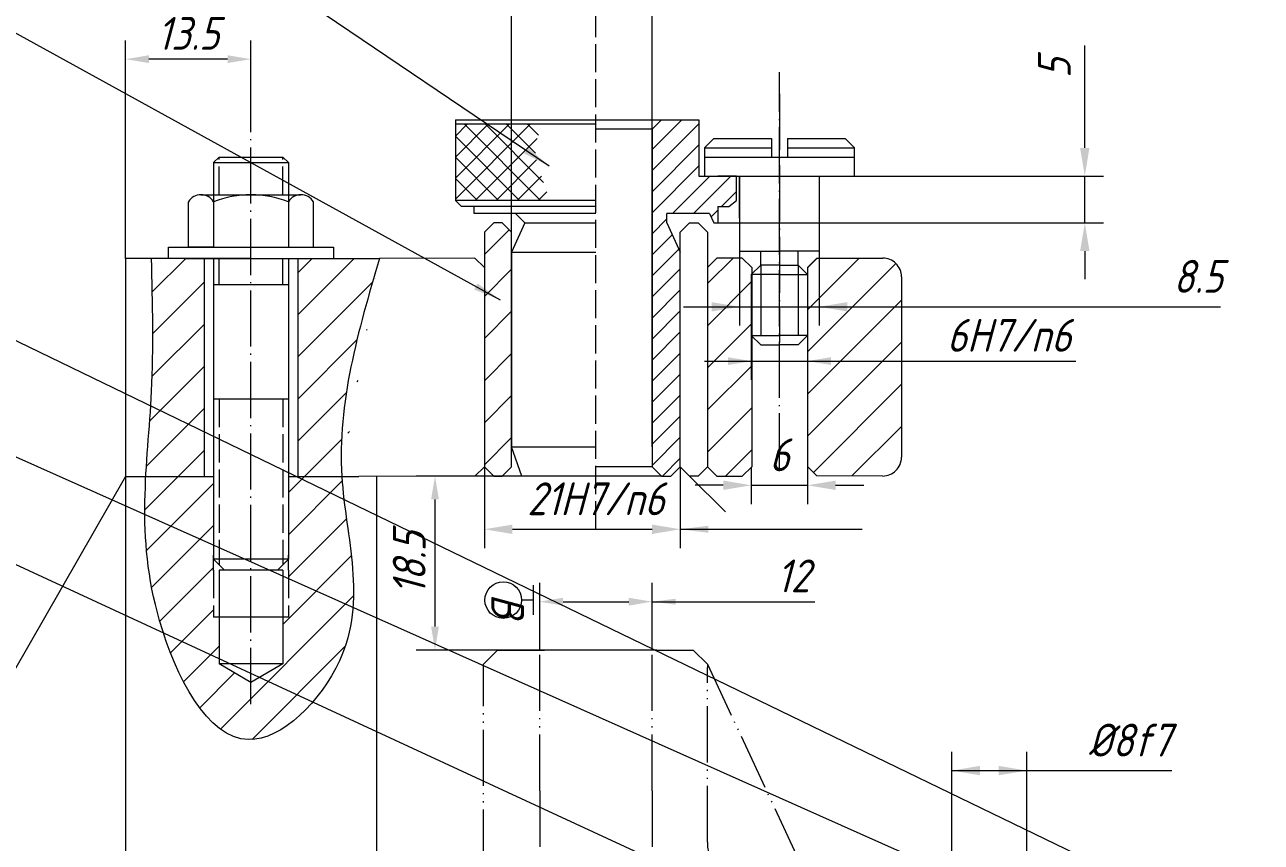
# Model space of a CAD drawing. Header units: millimetres. Extents: x 0 to 841, y 0 to 594.
# Drawn here: x 203.2 to 335.2, y 427.6 to 514.8 of the extents above; entities that cross this region are included whole.
import ezdxf

# ---------------------------------------------------------------- set-up
doc = ezdxf.new("R2010")
doc.units = ezdxf.units.MM
for name, pattern in [('双点画线-25', [8.5, 6, -0.75, 0.125, -0.75, 0.125, -0.75]), ('点画线-25', [7.625, 6, -0.75, 0.125, -0.75]), ('虚线-25', [3.75, 3, -0.75])]:
    doc.linetypes.add(name, pattern=pattern)
for name, color, linetype, lineweight in [('cs', 3, 'Continuous', 40), ('剖面符号', 6, 'Continuous', 18), ('剖面线', 3, 'Continuous', 25), ('尺寸', 2, 'Continuous', 18), ('细双点画线', 6, '双点画线-25', 25), ('细实线', 7, 'Continuous', 18), ('细点画线', 1, '点画线-25', 25), ('细虚线', 2, '虚线-25', 25)]:
    doc.layers.add(name, color=color, linetype=linetype, lineweight=lineweight)
doc.styles.add('工程字体', font='gbeitc.shx', dxfattribs={"bigfont": 'gbcbig.shx'})
doc.styles.add('汉字', font='gbeitc.shx', dxfattribs={"bigfont": 'gbcbig.shx'})
doc.dimstyles.new('GB', dxfattribs={"dimtxt": 3.5, "dimasz": 3, "dimexe": 2, "dimexo": 0, "dimgap": 1.5, "dimtad": 1, "dimdec": 3, "dimdsep": 46, "dimtxsty": '汉字', "dimcen": 0, "dimdle": 6, "dimclrd": 256, "dimclre": 256, "dimclrt": 256, "dimadec": 1, "dimazin": 2, "dimtfac": 0.7, "dimtdec": 3, "dimtmove": 0, "dimatfit": 3, "dimfxl": 1, "dimtolj": 1, "dimarcsym": 0})
doc.dimstyles.new('国标', dxfattribs={"dimtxt": 3.5, "dimasz": 2.5, "dimexe": 2, "dimexo": 0, "dimgap": 1, "dimtad": 1, "dimdec": 3, "dimdsep": 46, "dimtxsty": '工程字体', "dimcen": 2.5, "dimdle": 5, "dimclrd": 256, "dimclre": 256, "dimclrt": 256, "dimazin": 2, "dimtfac": 0.7, "dimtdec": 3, "dimtmove": 0, "dimatfit": 2, "dimfxl": 1, "dimtolj": 1, "dimarcsym": 0})

# ---------------------------------------------------------------- blocks, each defined once
blk = doc.blocks.new('*X3')
at = {"layer": '尺寸', "linetype": 'Continuous', "lineweight": 0}
for points in [[(280.8008187492621, 478.9026647948925), (278.3008187492621, 479.3193314615592), (278.3008187492621, 478.4859981282258)], [(286.8008187492614, 478.9026647948925), (289.3008187492614, 479.3193314615592), (289.3008187492614, 478.4859981282258)]]:
    blk.add_hatch(color=256, dxfattribs=at).paths.add_polyline_path(points, flags=0)
for p, q in [((280.8008187492621, 483.5026647948926), (280.8008187492621, 476.9026647948925)), ((286.8008187492614, 483.5026647948928), (286.8008187492614, 476.9026647948925)), ((275.8008187492621, 478.9026647948925), (315.4344920227459, 478.9026647948925))]:
    blk.add_line(p, q, dxfattribs=at)
at = {"layer": '尺寸', "lineweight": 0, "insert": (308.3094920227459, 481.6526647948925), "char_height": 3.5, "width": 28.5, "attachment_point": 5, "style": '工程字体'}
blk.add_mtext('6H7/n6', dxfattribs=at)
blk = doc.blocks.new('*X9')
at = {"layer": '尺寸', "lineweight": 0}
for points in [[(216.5090494757399, 511.5193314615592), (216.5090494757399, 510.6859981282258), (214.0090494757399, 511.1026647948925)], [(224.8927060328126, 511.5193314615592), (224.8927060328126, 510.6859981282258), (227.3927060328126, 511.1026647948925)]]:
    blk.add_hatch(color=256, dxfattribs=at).paths.add_polyline_path(points, flags=0)
at = {"layer": '尺寸'}
for p, q in [((214.0090494757399, 489.8538356406259), (214.0090494757399, 513.1026647948925)), ((227.3927060328126, 508.9180753201324), (227.3927060328126, 513.1026647948925)), ((224.8927060328126, 511.1026647948925), (216.5090494757399, 511.1026647948925))]:
    blk.add_line(p, q, dxfattribs=at)
at = {"layer": '尺寸', "lineweight": 0, "insert": (220.7008777542762, 513.8526647948925), "char_height": 3.5, "width": 30.50000000000006, "attachment_point": 5, "style": '工程字体'}
blk.add_mtext('13.5', dxfattribs=at)
blk = doc.blocks.new('*X11')
at = {"layer": '尺寸', "lineweight": 0}
for points in [[(246.6208143341491, 464.141449013191), (247.4541476674824, 464.141449013191), (247.0374810008157, 466.641449013191)], [(246.6208143341491, 450.5873145887676), (247.4541476674824, 450.5873145887676), (247.0374810008157, 448.0873145887676)]]:
    blk.add_hatch(color=256, dxfattribs=at).paths.add_polyline_path(points, flags=0)
at = {"layer": '尺寸'}
for p, q in [((271.2155474368435, 466.641449013191), (245.0374810008157, 466.641449013191)), ((247.0374810008157, 464.141449013191), (247.0374810008157, 450.5873145887676)), ((270.2155474368435, 448.0873145887676), (245.0374810008157, 448.0873145887676))]:
    blk.add_line(p, q, dxfattribs=at)
at = {"layer": '尺寸', "lineweight": 0, "insert": (244.2874810008157, 457.3643818009793), "char_height": 3.5, "width": 30.50000000000023, "attachment_point": 5, "rotation": 90, "style": '工程字体'}
blk.add_mtext('18.5', dxfattribs=at)
blk = doc.blocks.new('*X12')
at = {"layer": '尺寸', "lineweight": 0}
for points in [[(260.7155474368435, 453.6616563584968), (260.7155474368435, 452.8283230251634), (258.2155474368435, 453.2449896918301)], [(267.7155474368435, 453.6616563584968), (267.7155474368435, 452.8283230251634), (270.2155474368435, 453.2449896918301)]]:
    blk.add_hatch(color=256, dxfattribs=at).paths.add_polyline_path(points, flags=0)
at = {"layer": '尺寸'}
for p, q in [((258.2155474368435, 448.0873145887676), (258.2155474368435, 455.2449896918301)), ((270.2155474368435, 448.0873145887676), (270.2155474368435, 455.2449896918301)), ((260.7155474368435, 453.2449896918301), (267.7155474368435, 453.2449896918301)), ((270.2155474368435, 453.2449896918301), (287.5802072034569, 453.2449896918301))]:
    blk.add_line(p, q, dxfattribs=at)
at = {"layer": '尺寸', "lineweight": 0, "insert": (285.2677072034569, 455.9949896918301), "char_height": 3.5, "width": 15.49999999999989, "attachment_point": 5, "style": '工程字体'}
blk.add_mtext('12', dxfattribs=at)
blk = doc.blocks.new('*X13')
at = {"layer": '尺寸', "linetype": 'Continuous', "lineweight": 0}
blk.add_hatch(color=256, dxfattribs=at).paths.add_polyline_path([(270.2155474368435, 453.2449896918301), (272.7155474368435, 453.5574896918301), (272.7155474368435, 452.9324896918301)], flags=0)
blk.add_line((270.2155474368435, 453.2449896918301), (285.2677072034569, 453.2449896918301), dxfattribs=at)
at = {"layer": '尺寸', "lineweight": 0}
blk.add_line((285.2677072034569, 453.2449896918301), (285.2677072034569, 453.2449896918301), dxfattribs=at)
blk = doc.blocks.new('*X14')
at = {"layer": '尺寸', "lineweight": 0}
for points in [[(258.2155474368435, 528.5979019399426), (258.2155474368435, 527.5979019399426), (255.2155474368435, 528.0979019399426)], [(267.2155474368435, 528.5979019399426), (267.2155474368435, 527.5979019399426), (270.2155474368435, 528.0979019399426)]]:
    blk.add_hatch(color=256, dxfattribs=at).paths.add_polyline_path(points, flags=0)
at = {"layer": '尺寸'}
for p, q in [((255.2155474368435, 469.743537038729), (255.2155474368435, 530.0979019399426)), ((270.2155474368435, 469.743537038729), (270.2155474368435, 530.0979019399426)), ((258.2155474368435, 528.0979019399426), (267.2155474368435, 528.0979019399426)), ((270.2155474368435, 528.0979019399426), (289.6322141035102, 528.0979019399426))]:
    blk.add_line(p, q, dxfattribs=at)
at = {"layer": '尺寸', "lineweight": 0, "insert": (281.4238807701768, 531.3479019399426), "char_height": 3.5, "width": 70.5, "attachment_point": 5, "style": '汉字'}
blk.add_mtext('15F7/m6', dxfattribs=at)
blk = doc.blocks.new('*X15')
at = {"layer": '尺寸', "lineweight": 0}
for points in [[(255.3054630387176, 461.4658440338485), (255.3054630387176, 460.4658440338485), (252.3054630387176, 460.9658440338485)], [(270.215547436843, 461.4658440338485), (270.215547436843, 460.4658440338485), (273.215547436843, 460.9658440338485)]]:
    blk.add_hatch(color=256, dxfattribs=at).paths.add_polyline_path(points, flags=0)
at = {"layer": '尺寸'}
for p, q in [((252.3054630387176, 467.6414490131906), (252.3054630387176, 458.9658440338485)), ((273.215547436843, 467.6414490131907), (273.215547436843, 458.9658440338485)), ((255.3054630387176, 460.9658440338485), (270.215547436843, 460.9658440338485))]:
    blk.add_line(p, q, dxfattribs=at)
at = {"layer": '尺寸', "lineweight": 0, "insert": (264.2155474368435, 464.2158440338485), "char_height": 3.5, "width": 68.50000000000003, "attachment_point": 5, "style": '汉字'}
blk.add_mtext('21H7/n6', dxfattribs=at)
blk = doc.blocks.new('*X19')
at = {"layer": '尺寸', "linetype": 'Continuous', "lineweight": 0}
for points in [[(302.2155474368435, 435.2298683640292), (305.2155474368435, 435.7298683640292), (305.2155474368435, 434.7298683640292)], [(310.2155474368435, 435.2298683640292), (307.2155474368435, 435.7298683640292), (307.2155474368435, 434.7298683640292)]]:
    blk.add_hatch(color=256, dxfattribs=at).paths.add_polyline_path(points, flags=0)
for p, q in [((302.2155474368435, 420.916233873415), (302.2155474368435, 437.2298683640292)), ((310.2155474368435, 420.9162338734118), (310.2155474368435, 437.2298683640292)), ((302.2155474368435, 435.2298683640292), (325.6885089253495, 435.2298683640292))]:
    blk.add_line(p, q, dxfattribs=at)
at = {"layer": '尺寸', "lineweight": 0, "insert": (321.1885089253495, 438.4798683640292), "char_height": 3.5, "width": 18, "attachment_point": 5, "style": '汉字'}
blk.add_mtext('%%C8f7', dxfattribs=at)
blk = doc.blocks.new('*X21')
at = {"layer": '尺寸', "lineweight": 0}
for points in [[(315.8938459061928, 501.6414490131912), (316.8938459061928, 501.6414490131912), (316.3938459061928, 498.6414490131912)], [(315.8938459061928, 490.641622989932), (316.8938459061928, 490.641622989932), (316.3938459061928, 493.641622989932)]]:
    blk.add_hatch(color=256, dxfattribs=at).paths.add_polyline_path(points, flags=0)
at = {"layer": '尺寸'}
for p, q in [((316.3938459061928, 501.6414490131912), (316.3938459061928, 512.5711260185999)), ((279.2155474368435, 498.6414490131912), (318.3938459061928, 498.6414490131912)), ((316.3938459061928, 493.641622989932), (316.3938459061928, 498.6414490131912)), ((276.7835992196499, 493.641622989932), (318.3938459061928, 493.641622989932)), ((316.3938459061928, 490.641622989932), (316.3938459061928, 487.641622989932))]:
    blk.add_line(p, q, dxfattribs=at)
at = {"layer": '尺寸', "lineweight": 0, "insert": (313.1438459061928, 510.1596676852666), "char_height": 3.5, "width": 7.000000000000114, "attachment_point": 5, "rotation": 90, "style": '汉字'}
blk.add_mtext('5', dxfattribs=at)
blk = doc.blocks.new('*X22')
at = {"layer": '尺寸', "linetype": 'Continuous', "lineweight": 0}
blk.add_hatch(color=256, dxfattribs=at).paths.add_polyline_path([(273.2155458587166, 460.9658440338485), (276.2155458587166, 461.3408440338485), (276.2155458587166, 460.5908440338485)], flags=0)
blk.add_line((273.2155458587166, 460.9658440338485), (292.6322125253833, 460.9658440338485), dxfattribs=at)
at = {"layer": '尺寸', "lineweight": 0}
blk.add_line((292.6322125253833, 460.9658440338485), (292.6322125253833, 460.9658440338485), dxfattribs=at)
blk = doc.blocks.new('*X23')
at = {"layer": '尺寸', "linetype": 'Continuous', "lineweight": 0}
for points in [[(279.5508187492619, 484.690994783962), (276.5508187492619, 485.190994783962), (276.5508187492619, 484.190994783962)], [(288.0508187492619, 484.690994783962), (291.0508187492619, 485.190994783962), (291.0508187492619, 484.190994783962)]]:
    blk.add_hatch(color=256, dxfattribs=at).paths.add_polyline_path(points, flags=0)
for p, q in [((279.5508187492619, 490.6414490131909), (279.5508187492619, 482.690994783962)), ((288.0508187492619, 490.6414490131909), (288.0508187492619, 482.690994783962)), ((273.5508187492619, 484.690994783962), (330.8674993331272, 484.690994783962))]:
    blk.add_line(p, q, dxfattribs=at)
at = {"layer": '尺寸', "lineweight": 0, "insert": (328.4924993331272, 487.940994783962), "char_height": 3.5, "width": 9.5, "attachment_point": 5, "style": '汉字'}
blk.add_mtext('8.5', dxfattribs=at)
blk = doc.blocks.new('*X24')
at = {"layer": '尺寸', "lineweight": 0}
for points in [[(277.8008187492626, 466.155297131683), (277.8008187492626, 465.155297131683), (280.8008187492626, 465.655297131683)], [(289.8023117292969, 466.155297131683), (289.8023117292969, 465.155297131683), (286.8023117292969, 465.655297131683)]]:
    blk.add_hatch(color=256, dxfattribs=at).paths.add_polyline_path(points, flags=0)
at = {"layer": '尺寸'}
for p, q in [((280.8008187492626, 467.6021431866525), (280.8008187492626, 463.655297131683)), ((286.8023117292969, 467.6592151723908), (286.8023117292969, 463.655297131683)), ((277.8008187492626, 465.655297131683), (274.8008187492626, 465.655297131683)), ((280.8008187492626, 465.655297131683), (286.8023117292969, 465.655297131683)), ((289.8023117292969, 465.655297131683), (292.8023117292969, 465.655297131683))]:
    blk.add_line(p, q, dxfattribs=at)
at = {"layer": '尺寸', "lineweight": 0, "insert": (283.8015652392797, 468.905297131683), "char_height": 3.5, "width": 6.499999999999886, "attachment_point": 5, "style": '汉字'}
blk.add_mtext('6', dxfattribs=at)
blk = doc.blocks.new('*X44')
at = {"layer": '尺寸', "linetype": 'Continuous'}
blk.add_line((304.2816103807118, 410.0193430487375), (125.9028123812691, 492.5316325686617), dxfattribs=at)
blk = doc.blocks.new('*X46')
at = {"layer": '尺寸', "linetype": 'Continuous', "lineweight": 0}
blk.add_line((344.2552076583038, 405.3822707611848), (125.9028123812691, 502.7441522698857), dxfattribs=at)
blk = doc.blocks.new('*X47')
at = {"layer": '尺寸', "linetype": 'Continuous', "lineweight": 0}
blk.add_line((358.2751435232117, 405.6315035897305), (125.9028123812691, 518.0156362391174), dxfattribs=at)
blk = doc.blocks.new('*X48')
at = {"layer": '尺寸', "linetype": 'Continuous', "lineweight": 0}
blk.add_hatch(color=256, dxfattribs=at).paths.add_polyline_path([(254.0280760005312, 485.4134400458661), (251.2188280354308, 486.5309152673269), (251.5803372581011, 487.1880386057683)], flags=0)
for p, q in [((254.0280760005312, 485.4134400458661), (174.4825440751374, 529.1745450485596)), ((174.4825440751374, 529.1745450485596), (174.4825440751374, 528.7872730089371))]:
    blk.add_line(p, q, dxfattribs=at)
at = {"layer": '尺寸', "lineweight": 0}
blk.add_line((174.4825440751374, 528.7872730089371), (174.4825440751374, 528.7872730089371), dxfattribs=at)
blk = doc.blocks.new('*X56')
at = {"layer": '尺寸', "linetype": 'Continuous', "lineweight": 0}
blk.add_hatch(color=256, dxfattribs=at).paths.add_polyline_path([(259.2394624360095, 499.6938676317652), (256.5430648254934, 501.0613708039747), (256.9626470712839, 501.6830224258799)], flags=0)
for p, q in [((198.9947923381242, 540.3558607576094), (188.7158613472552, 540.3558607576094)), ((259.2394624360095, 499.6938676317652), (198.9947923381242, 540.3558607576094))]:
    blk.add_line(p, q, dxfattribs=at)
at = {"layer": '尺寸', "lineweight": 0}
blk.add_line((188.7158613472552, 540.3558607576094), (188.7158613472552, 540.3558607576094), dxfattribs=at)

msp = doc.modelspace()

# ---------------------------------------------------------------- hatches: boundary and pattern name
at = {"layer": '剖面符号', "lineweight": 0}
h = msp.add_hatch(dxfattribs=at)
h.set_pattern_fill('ANSI31', color=256, scale=0.5, style=0)
h.set_pattern_definition([(45, (0, 0), (-1.122532015133644, 1.122532015133644), [])])
h.paths.add_polyline_path([(273.2155474368433, 490.5241789873598), (271.7994858952068, 493.6416229899319), (271.7994858952068, 494.641449013191), (276.3387466569425, 494.641449013191), (276.7835992196501, 493.641622989932), (277.2155474368437, 493.641622989932), (277.2155474368433, 495.3990207515596), (278.40308428862, 495.3990207515598), (279.2155474368435, 496.0339637456295), (279.2155474368435, 498.6414490131912), (277.2155474368435, 498.641449013191), (275.2155474368435, 498.6414490131909), (275.2155474368435, 504.641449013191), (271.2155474368435, 504.641449013191), (270.2155474368435, 503.641449013191), (270.2155474368435, 467.6414490131912), (271.2155474368435, 466.641449013191), (272.2155474368431, 466.6414490131908), (273.2155474368433, 467.641449013191)], flags=0)
h = msp.add_hatch(dxfattribs=at)
h.set_pattern_fill('ANSI37', color=256, scale=0.5, style=0)
h.set_pattern_definition([(45, (0, 0), (-1.122532015133644, 1.122532015133644), []), (135, (0, 0), (-1.122532015133644, -1.122532015133644), [])])
edge = h.paths.add_edge_path(flags=0)
edge.add_spline(control_points=[(259.3163052191492, 496.0339637456298), (258.8892476625149, 497.2043777908026), (258.2073557013794, 499.0732030023112), (257.4331759636818, 501.977972156545), (258.2749002043784, 503.410750271147), (258.7179115365523, 504.1648415881967)], knot_values=[0, 0, 0, 0, 3.803645654079594, 6.073362604717861, 8.595253189313581, 8.595253189313581, 8.595253189313581, 8.595253189313581], weights=[1, 1, 1, 1, 1, 1], degree=3, periodic=0)
edge.add_line((258.7179115365523, 504.1648415881967), (249.2155474368437, 504.1648415881966))
edge.add_line((249.2155474368435, 504.1648415881966), (249.2155474368433, 496.0339637456299))
edge.add_line((249.2155474368435, 496.0339637456299), (259.3163052191492, 496.03396374563))
h = msp.add_hatch(dxfattribs=at)
h.set_pattern_fill('ANSI31', color=256, style=0)
h.set_pattern_definition([(45, (0, 0), (-2.245064030267288, 2.245064030267288), [])])
edge = h.paths.add_edge_path(flags=0)
edge.add_arc((294.8270069296121, 487.8914490012664), 2.000000011924953, 1.628443987199761e-12, 89.99999965837524)
edge.add_line((294.8270069415371, 489.8914490131913), (287.8008187492612, 489.8914490131912))
edge.add_line((287.8008187492612, 489.8914490131912), (286.800818749261, 488.8914490131909))
edge.add_line((286.800818749261, 488.8914490131909), (286.8008187492615, 481.641449013191))
edge.add_line((286.8008187492615, 481.641449013191), (286.8023117292969, 467.6592151723909))
edge.add_line((286.8023117292969, 467.6592151723909), (287.802417406821, 466.6559011772315))
edge.add_line((287.802417406821, 466.6559011772315), (294.8238041043437, 466.6446569835807))
edge.add_arc((294.8270072059217, 468.6446541542294), 1.999999735615583, 269.9082378477569, 360.0000075861969)
edge.add_line((296.8270069415373, 468.6446544190376), (296.8270069415371, 487.8914490131913))
h.paths.add_polyline_path([(280.8401245758012, 481.6021431866518), (280.8008187492619, 481.6414490131909), (280.8008187492619, 488.1414490131912), (280.8401245758012, 488.1807548397302), (280.8401245758012, 488.8914490131909), (279.8401245758009, 489.891449013191), (277.1256318349697, 489.891449013191), (276.1256318349697, 488.891449013191), (276.125631834969, 467.6414490131907), (277.1256318349692, 466.6414490131907), (279.8401245758007, 466.6414490131906), (280.8401245758007, 467.6414490131907)], flags=0)
h.paths.add_polyline_path([(255.2155474368437, 490.5241789873595), (255.2155474368437, 492.641622989932), (254.2155474368437, 493.6416229899319), (253.3054630387176, 493.641622989932), (252.3054630387178, 492.6416229899324), (252.3054630387178, 467.6414490131905), (253.3054630387176, 466.6414490131905), (254.2155474368437, 466.6414490131906), (255.2155474368437, 467.6414490131901)], flags=0)
edge = h.paths.add_edge_path(flags=0)
edge.add_spline(control_points=[(237.0876934952546, 466.6038356406253), (236.5943707261201, 474.4345071751974), (238.848222117296, 482.1441714079117), (241.1020735084719, 489.8538356406259)], knot_values=[0, 0, 0, 3.571761830672341e-15, 23.72052048072284, 23.72052048072284, 23.72052048072284, 23.72052048072284], weights=[1, 1, 1, 1], degree=3, periodic=0)
edge.add_line((241.1020735084719, 489.8538356406259), (234.532706032812, 489.8538356406259))
edge.add_line((234.532706032812, 489.8538356406259), (232.3911060328123, 489.8538356406258))
edge.add_line((232.3911060328123, 489.8538356406258), (232.3911060328121, 466.6038356406253))
edge.add_line((232.3911060328121, 466.6038356406253), (237.0876934952546, 466.6038356406251))
edge = h.paths.add_edge_path(flags=0)
edge.add_spline(control_points=[(216.1767236524781, 466.6038356406235), (215.9224215759345, 461.7889593425404), (216.1268012012786, 451.6246064713982), (225.4974243782092, 433.2379991118758), (241.3329426606483, 449.150734642299), (237.4989320302927, 460.0761136465768), (237.0876934952546, 466.6038356406253)], knot_values=[0, 0, 0, 0, 15.54337148934642, 31.96776764446857, 45.25598584476439, 65.62408293503259, 65.62408293503259, 65.62408293503259, 65.62408293503259], weights=[1, 1, 1, 1, 1, 1, 1], degree=3, periodic=0)
edge.add_line((237.0876934952544, 466.6038356406253), (231.3911060328126, 466.6038356406254))
edge.add_line((231.3911060328126, 466.6038356406254), (231.3911060328126, 458.2038356406254))
edge.add_line((231.3911060328126, 458.2038356406254), (231.3911060328126, 457.7795715719135))
edge.add_line((231.3911060328126, 457.7795715719135), (231.3911060328126, 456.6038356406254))
edge.add_line((231.3911060328126, 456.6038356406254), (231.3911060328126, 451.6038356406253))
edge.add_line((231.3911060328126, 451.6038356406253), (230.7913460328125, 451.6038356406253))
edge.add_line((230.7913460328125, 451.6038356406253), (230.7913460328127, 446.6038356406252))
edge.add_line((230.7913460328127, 446.6038356406252), (227.3927060328124, 444.641629921747))
edge.add_line((227.3927060328124, 444.641629921747), (223.994066032812, 446.6038356406253))
edge.add_line((223.994066032812, 446.6038356406253), (223.9940660328123, 451.6038356406254))
edge.add_line((223.9940660328123, 451.6038356406254), (223.3943060328127, 451.6038356406254))
edge.add_line((223.3943060328127, 451.6038356406254), (223.3943060328127, 456.6038356406254))
edge.add_line((223.3943060328127, 456.6038356406254), (223.3943060328127, 458.2038356406254))
edge.add_line((223.3943060328127, 458.2038356406254), (223.3943060328131, 466.6038356406254))
edge.add_line((223.3943060328131, 466.6038356406254), (223.3927060328126, 466.6038356406254))
edge.add_line((223.3927060328126, 466.6038356406254), (216.1767236524784, 466.6038356406256))
edge = h.paths.add_edge_path(flags=0)
edge.add_line((222.3943060328124, 489.8538356406258), (220.2527060328118, 489.8538356406259))
edge.add_line((220.2527060328118, 489.8538356406259), (218.5962260328122, 489.8538356406259))
edge.add_line((218.5962260328122, 489.8538356406259), (216.7876934952546, 489.8538356406259))
edge.add_spline(control_points=[(216.7876934952549, 489.8538356406259), (216.9002083559787, 485.0683446504346), (217.0878213013959, 477.0887759591471), (216.3369284246944, 469.6371028914029), (216.1767236524781, 466.6038356406235)], knot_values=[0, 0, 0, 0, 13.95784731143942, 23.27401757362376, 23.27401757362376, 23.27401757362376, 23.27401757362376], weights=[1, 1, 1, 1, 1], degree=3, periodic=0)
edge.add_line((216.1767236524784, 466.6038356406253), (222.3943060328124, 466.6038356406254))
edge.add_line((222.3943060328124, 466.6038356406254), (222.3943060328124, 489.8538356406258))
edge = h.paths.add_edge_path(flags=0)
edge.add_line((195.9334448860468, 383.0478701506356), (194.249111552715, 384.0203500574038))
edge.add_line((194.249111552715, 384.0203500574038), (194.2491115527155, 386.5203500574012))
edge.add_line((194.2491115527155, 386.5203500574012), (193.9334448860486, 386.5203500574012))
edge.add_line((193.9334448860486, 386.5203500574012), (193.9334448860486, 388.0002215276922))
edge.add_line((193.9334448860486, 388.0002215276922), (193.9334448860486, 393.5033831473866))
edge.add_line((193.9334448860486, 393.5033831473866), (193.5339348875232, 393.5033831473866))
edge.add_line((193.5339348875232, 393.5033831473866), (193.5339348875232, 394.0873145887667))
edge.add_line((193.5339348875232, 394.0873145887667), (176.1914504275246, 394.0873145887665))
edge.add_line((176.1914504275246, 394.0873145887665), (176.1914504275242, 403.6870167240509))
edge.add_line((176.1914504275242, 403.6870167240509), (165.6370802736035, 403.6870167240507))
edge.add_arc((165.6370802855283, 405.6870167359756), 2.000000011924783, 179.9999999999984, 269.99999965837935, ccw=False)
edge.add_line((163.6370802736035, 405.6870167240507), (163.6370802736035, 409.2849608574493))
edge.add_line((163.6370802736035, 409.2849608574493), (159.3414667928544, 409.2849608574492))
edge.add_line((159.3414667928544, 409.2849608574492), (159.3414667928544, 403.6870167240506))
edge.add_line((159.3414667928544, 403.6870167240506), (156.9051879184535, 403.6870167240506))
edge.add_line((156.9051879184535, 403.6870167240506), (156.9051879184537, 374.2673814877253))
edge.add_line((156.9051879184537, 374.2673814877253), (255.7155474368435, 374.2673814877253))
edge.add_line((255.7155474368435, 374.2673814877253), (255.7155474368435, 394.0873145887673))
edge.add_line((255.7155474368435, 394.0873145887673), (198.3329548845702, 394.0873145887667))
edge.add_line((198.3329548845702, 394.0873145887667), (198.33295488457, 393.5033831473866))
edge.add_line((198.33295488457, 393.5033831473866), (197.933444886045, 393.5033831473866))
edge.add_line((197.933444886045, 393.5033831473866), (197.933444886045, 388.0002215276922))
edge.add_line((197.933444886045, 388.0002215276922), (197.9334448860436, 386.5203500574012))
edge.add_line((197.9334448860436, 386.5203500574012), (197.617778219379, 386.5203500574012))
edge.add_line((197.617778219379, 386.5203500574012), (197.6177782193786, 384.0203500574039))
edge.add_line((197.6177782193786, 384.0203500574039), (195.9334448860468, 383.0478701506356))
edge = h.paths.add_edge_path(flags=0)
edge.add_line((302.6922505971763, 405.0621246251816), (301.5255839305105, 405.0621246251815))
edge.add_line((301.5255839305105, 405.0621246251815), (299.6132743093312, 405.0621246251815))
edge.add_line((299.6132743093312, 405.0621246251815), (299.613274309331, 404.5818802807722))
edge.add_arc((299.1132743063497, 404.5818802837535), 0.5000000029813236, 270.0000003416345, 359.999999999987, ccw=False)
edge.add_line((299.113274309331, 404.0818802807722), (293.3312655079517, 404.0818802807722))
edge.add_line((293.3312655079517, 404.0818802807722), (293.3312655079517, 396.0873145887675))
edge.add_arc((291.3312654960267, 396.0873146006925), 2.000000011924953, 270.00000034162474, 359.99999999999835, ccw=False)
edge.add_line((291.3312655079517, 394.0873145887675), (255.7155474368435, 394.0873145887673))
edge.add_line((255.7155474368435, 394.0873145887673), (255.7155474368435, 374.2673814877253))
edge.add_line((255.7155474368435, 374.2673814877253), (302.6922505971763, 374.2673814877253))
edge.add_line((302.6922505971763, 374.2673814877253), (302.6922505971763, 405.0621246251816))
edge = h.paths.add_edge_path(flags=0)
edge.add_line((341.9864653634299, 386.6873145887675), (341.9864653634299, 390.1873145887675))
edge.add_line((341.9864653634299, 390.1873145887675), (341.9864653634299, 394.0873145887676))
edge.add_line((341.9864653634299, 394.0873145887676), (330.9864653634302, 394.0873145887676))
edge.add_line((330.9864653634302, 394.0873145887676), (321.0998293657356, 394.0873145887676))
edge.add_arc((321.0998293776605, 396.0873146006927), 2.000000011924953, 180.0000000000016, 269.99999965837685, ccw=False)
edge.add_line((319.0998293657356, 396.0873145887676), (319.0998293657356, 404.0818802807722))
edge.add_line((319.0998293657356, 404.0818802807722), (313.317820564356, 404.0818802807722))
edge.add_arc((313.3178205673374, 404.5818802837535), 0.5000000029813236, 180.000000000013, 269.9999996583655, ccw=False)
edge.add_line((312.817820564356, 404.5818802807722), (312.817820564356, 405.0621246251815))
edge.add_line((312.817820564356, 405.0621246251815), (310.9055109431763, 405.0621246251815))
edge.add_line((310.9055109431763, 405.0621246251815), (309.7388442765107, 405.0621246251815))
edge.add_line((309.7388442765107, 405.0621246251815), (309.7388442765107, 374.2673814877253))
edge.add_line((309.7388442765107, 374.2673814877253), (401.2155474368465, 374.2673814877253))
edge.add_line((401.2155474368465, 374.2673814877253), (401.2155474368462, 405.0621246251814))
edge.add_line((401.2155474368462, 405.0621246251814), (400.0488807701804, 405.0621246251814))
edge.add_line((400.0488807701804, 405.0621246251814), (398.6974670944869, 405.0621246251812))
edge.add_line((398.6974670944869, 405.0621246251812), (398.6974670944867, 404.5818802807723))
edge.add_arc((398.1974670915054, 404.5818802837535), 0.5000000029813236, 270.0000003416215, 360, ccw=False)
edge.add_line((398.1974670944867, 404.0818802807722), (393.1600276140759, 404.0818802807722))
edge.add_line((393.1600276140759, 404.0818802807722), (393.1600276140759, 396.0873145887676))
edge.add_arc((391.160027602151, 396.0873146006926), 2.000000011924953, 270.00000034162474, 359.99999999999835, ccw=False)
edge.add_line((391.1600276140759, 394.0873145887676), (362.9864653634302, 394.0873145887676))
edge.add_line((362.9864653634302, 394.0873145887676), (351.9864653634299, 394.0873145887676))
edge.add_line((351.9864653634299, 394.0873145887676), (351.9864653634302, 390.1873145887675))
edge.add_line((351.9864653634302, 390.1873145887675), (351.9864653634304, 386.6873145887675))
edge.add_line((351.9864653634304, 386.6873145887675), (351.9864653634309, 382.5872264977228))
edge.add_line((351.9864653634309, 382.5872264977228), (346.9864653634299, 379.737226497723))
edge.add_line((346.9864653634299, 379.737226497723), (341.9864653634302, 382.5872264977228))
edge.add_line((341.9864653634302, 382.5872264977228), (341.9864653634299, 386.6873145887675))
edge = h.paths.add_edge_path(flags=0)
edge.add_line((452.0865772795437, 385.7673814877253), (452.0865772795439, 391.2673814877253))
edge.add_line((452.0865772795439, 391.2673814877253), (454.5865772795437, 392.7107571606995))
edge.add_line((454.5865772795437, 392.7107571606995), (454.5865772795439, 394.0873145887676))
edge.add_line((454.5865772795439, 394.0873145887676), (435.8951185496533, 394.0873145887676))
edge.add_line((435.8951185496533, 394.0873145887676), (416.3176609389509, 394.0873145887676))
edge.add_arc((416.3176609508758, 396.0873146006927), 2.000000011924953, 180.0000000000016, 269.99999965837526, ccw=False)
edge.add_line((414.3176609389509, 396.0873145887676), (414.3176609389509, 404.0818802807722))
edge.add_line((414.3176609389509, 404.0818802807722), (409.2802214585402, 404.0818802807722))
edge.add_arc((409.2802214615215, 404.5818802837535), 0.5000000029812668, 180, 269.9999996583785, ccw=False)
edge.add_line((408.7802214585402, 404.5818802807723), (408.7802214585399, 405.0621246251811))
edge.add_line((408.7802214585399, 405.0621246251811), (407.3822141035064, 405.0621246251812))
edge.add_line((407.3822141035064, 405.0621246251812), (406.2621411161806, 405.0621246251814))
edge.add_line((406.2621411161806, 405.0621246251814), (406.2621411161804, 374.2673814877253))
edge.add_line((406.2621411161804, 374.2673814877253), (444.5865772795437, 374.2673814877253))
edge.add_line((444.5865772795437, 374.2673814877253), (444.5865772795437, 377.2673814877254))
edge.add_line((444.5865772795437, 377.2673814877254), (445.5865772795437, 378.2673814877253))
edge.add_line((445.5865772795437, 378.2673814877253), (452.0865772795437, 378.2673814877253))
edge.add_line((452.0865772795437, 378.2673814877253), (452.0865772795437, 385.7673814877253))
h.paths.add_polyline_path([(477.2091744826157, 394.0873145887676), (454.5865772795437, 394.0873145887676), (454.5865772795439, 392.7107571606994), (457.0865772795435, 391.2673814877252), (457.0865772795437, 385.7673814877253), (457.0865772795435, 378.2673814877253), (463.5865772795435, 378.2673814877253), (464.5865772795432, 377.2673814877254), (464.5865772795435, 374.2673814877253), (477.2091744826155, 374.2673814877253)], flags=0)

# ---------------------------------------------------------------- linework, layer by layer
at = {"layer": 'cs', "lineweight": 0}
for p, q in [((257.5148523182252, 454.9932478734088), (257.5148523182252, 451.8361654529097)), ((257.5148523182252, 453.4147066631592), (256.2708103461209, 453.4147066631592))]:
    msp.add_line(p, q, dxfattribs=at)
msp.add_circle((254.3206910585495, 453.4147066631592), 1.950119287571397, dxfattribs=at)
at = {"layer": '剖面线', "lineweight": 0}
for p, q in [((281.8008187492619, 489.141449013191), (281.8128294041386, 481.6414490131908)), ((285.8008187492612, 489.1414490131913), (285.7888080943843, 481.641449013191))]:
    msp.add_line(p, q, dxfattribs=at)
at = {"layer": '尺寸', "lineweight": 0}
msp.add_line((274.2155474368433, 466.6414490131906), (278.0488613066074, 462.8081351434274), dxfattribs=at)
at = {"layer": '细双点画线', "lineweight": 0}
for p, q in [((253.7155474368435, 448.0873145887676), (252.2155474368435, 446.5873145887676)), ((253.7155474368435, 448.0873145887676), (257.7155474368435, 448.0873145887676)), ((257.7155474368435, 448.0873145887676), (258.7155474368435, 448.0873145887676)), ((258.2155474368435, 433.0873145887676), (258.2155474368435, 448.0873145887676)), ((270.7155474368435, 448.0873145887676), (258.7155474368435, 448.0873145887676)), ((270.2155474368435, 433.0873145887676), (270.2155474368435, 448.0873145887676)), ((270.7155474368435, 448.0873145887676), (274.6107748311074, 448.0873145887676)), ((274.6107748311074, 448.0873145887676), (276.1107748311074, 446.5873145887676)), ((252.2155474368435, 399.5873145887676), (252.2155474368435, 446.5873145887676)), ((276.1107748311074, 446.5873145887676), (276.1107748311074, 446.2129986193806)), ((276.1107748311074, 446.5873145887676), (285.9559709956816, 425.4742232800641)), ((276.1107748311074, 427.5873145887676), (276.1107748311074, 446.2129986193806)), ((258.2155474368435, 433.0873145887676), (258.2155474368435, 411.0873145887676)), ((270.2155474368435, 433.0873145887676), (270.2155474368435, 411.0873145887676))]:
    msp.add_line(p, q, dxfattribs=at)
msp.add_arc((281.1107748311074, 427.5873145887676), 5, 180.0000000000007, 270, dxfattribs=at)
at = {"layer": '细实线', "lineweight": 0}
for p, q in [((249.2155474368435, 504.641449013191), (249.2155474368435, 496.0339637456298)), ((249.2155474368435, 504.641449013191), (264.2155474368435, 504.641449013191)), ((264.2155474368435, 504.641449013191), (275.2155474368435, 504.641449013191)), ((270.2155474368435, 503.641449013191), (271.2155474368435, 504.641449013191)), ((275.2155474368435, 504.641449013191), (275.2155474368435, 498.6414490131909)), ((264.2155474368435, 504.1648415881967), (249.2155474368435, 504.1648415881967)), ((270.2155474368435, 503.641449013191), (264.2155474368435, 503.641449013191)), ((270.2155474368435, 503.641449013191), (270.2155474368435, 467.641449013191)), ((275.8008187492619, 501.6414490131909), (276.8008187492619, 502.6414490131909)), ((275.8008187492619, 501.6414490131909), (275.8008187492619, 500.6414490131909)), ((275.8008187492619, 501.6414490131909), (282.9508187492618, 501.6414490131909)), ((276.8008187492619, 502.6414490131909), (282.9508187492618, 502.6414490131909)), ((282.9508187492618, 502.6414490131909), (282.9508187492618, 500.6414490131909)), ((284.650818749262, 502.6414490131909), (290.8008187492619, 502.6414490131909)), ((284.650818749262, 502.6414490131909), (284.650818749262, 500.6414490131909)), ((284.650818749262, 501.6414490131908), (291.8008187492619, 501.6414490131909)), ((291.8008187492619, 501.6414490131909), (290.8008187492619, 502.6414490131909)), ((291.8008187492619, 500.641449013191), (291.8008187492619, 501.6414490131909)), ((223.9940660328118, 500.6665801510824), (223.3943060328122, 500.0668201510829)), ((223.994066032812, 500.6665801510824), (230.791346032812, 500.6665801510824)), ((230.7913460328118, 500.6665801510824), (231.3911060328112, 500.0668201510829)), ((275.8008187492619, 500.6414490131909), (291.8008187492619, 500.641449013191)), ((275.8008187492619, 500.6414490131909), (275.8008187492619, 498.6414490131909)), ((291.8008187492619, 498.6414490131908), (291.8008187492619, 500.641449013191)), ((223.3943060328122, 500.0668201510829), (223.3943060328122, 491.053355640626)), ((223.3943060328122, 500.0668201510829), (231.3911060328121, 500.0668201510829)), ((231.3911060328119, 500.0668201510829), (231.3911060328121, 496.6511156406259)), ((275.2155474368435, 498.6414490131909), (277.2155474368435, 498.6414490131909)), ((275.8008187492619, 498.6414490131909), (291.8008187492619, 498.6414490131908)), ((279.2155474368435, 498.6414490131912), (277.2155474368435, 498.641449013191)), ((279.2155474368435, 496.0339637456298), (279.2155474368435, 498.641449013191)), ((279.5508187492619, 494.1429944976313), (279.5508187492619, 498.6414490131909)), ((279.5508187492619, 498.6414490131909), (279.5508187492619, 490.6414490131909)), ((288.0508187492619, 498.6414490131909), (288.0508187492619, 490.6414490131909)), ((222.0615060328121, 496.6511156406259), (232.7239060328122, 496.6511156406259)), ((231.3911060328121, 496.6511156406259), (232.7239060328122, 496.6511156406259)), ((231.3911060328121, 496.6511156406259), (231.3911060328116, 491.053355640626)), ((220.7287060328119, 491.053355640626), (220.7287060328119, 495.8816232018501)), ((223.3943060328122, 495.8816232018501), (223.3943060328122, 491.053355640626)), ((231.3911060328121, 495.8816232018501), (231.3911060328121, 491.053355640626)), ((234.0567060328119, 491.053355640626), (234.0567060328119, 495.8816232018501)), ((264.2155474368435, 496.0339637456299), (249.2155474368435, 496.0339637456298)), ((249.2155474368435, 496.0339637456298), (249.8504904309136, 495.3990207515599)), ((264.2155474368435, 495.3990207515596), (249.8504904309136, 495.3990207515596)), ((251.2155474368435, 494.641449013191), (251.2155474368435, 495.3990207515596)), ((277.2155474368435, 495.3990207515595), (277.2155474368435, 493.641622989932)), ((277.2155474368435, 495.3990207515596), (278.4030842886202, 495.3990207515596)), ((278.4030842886202, 495.3990207515596), (279.2155474368435, 496.0339637456298)), ((264.2155474368435, 494.6414490131909), (251.2155474368435, 494.6414490131909)), ((252.3054630387176, 492.6416229899321), (253.3054630387176, 493.641622989932)), ((254.2155474368437, 493.6416229899319), (253.3054630387176, 493.641622989932)), ((255.2155474368437, 492.6416229899319), (254.2155474368437, 493.6416229899319)), ((256.6316089784802, 493.641622989932), (255.2155474368435, 490.5241789873594)), ((256.6316089784802, 493.641622989932), (255.6317829552211, 494.641449013191)), ((256.6316089784802, 493.641622989932), (264.2155474368435, 493.6416229899319)), ((276.3387466569427, 494.641449013191), (271.7994858952068, 494.641449013191)), ((271.7994858952068, 493.641622989932), (271.7994858952068, 494.641449013191)), ((271.7994858952068, 493.641622989932), (273.2155474368435, 490.5241789873594)), ((273.2155474368433, 492.6416229899319), (274.2155474368433, 493.6416229899319)), ((274.2155474368433, 493.6416229899319), (275.1256318349695, 493.641622989932)), ((276.1256318349695, 492.6416229899321), (275.1256318349695, 493.641622989932)), ((276.3387466569425, 494.6414490131912), (276.7835992196499, 493.641622989932)), ((276.7835992196499, 493.641622989932), (277.2155474368435, 493.641622989932)), ((252.3054630387176, 492.6416229899321), (252.3054630387178, 467.6414490131906)), ((255.2155474368437, 490.5241789873598), (255.2155474368437, 492.6416229899319)), ((273.2155474368433, 490.5241789873598), (273.2155474368433, 492.6416229899319)), ((276.1256318349695, 492.6416229899321), (276.1256318349695, 467.6414490131906)), ((218.5962260328122, 491.053355640626), (236.1891860328121, 491.053355640626)), ((218.5962260328122, 489.8538356406259), (218.5962260328122, 491.053355640626)), ((223.3943060328122, 491.053355640626), (220.7287060328119, 491.053355640626)), ((236.1891860328121, 491.053355640626), (236.1891860328121, 489.8538356406259)), ((227.3927060328122, 489.8538356406259), (214.0090494757399, 489.8538356406259)), ((214.0090494757399, 489.8538356406259), (214.0090494757399, 437.2847307722991)), ((220.2527060328118, 489.8538356406259), (218.5962260328122, 489.8538356406259)), ((220.2527060328118, 489.8538356406259), (234.532706032812, 489.8538356406259)), ((220.2527060328118, 489.8538356406259), (220.2527060328118, 489.8538356406259)), ((222.3943060328122, 489.8538356406259), (222.3943060328122, 466.6038356406254)), ((223.3943060328122, 489.8538356406259), (222.3943060328122, 489.8538356406259)), ((223.3943060328118, 489.8538356406259), (223.3943060328122, 466.6038356406256)), ((231.3911060328121, 489.8538356406259), (231.3911060328121, 474.8538356406259)), ((231.3911060328121, 489.8538356406259), (232.3911060328121, 489.8538356406259)), ((231.3911060328121, 489.8538356406259), (231.3911060328121, 466.6038356406254)), ((232.3911060328121, 489.8538356406259), (232.3911060328121, 466.6038356406254)), ((234.532706032812, 489.8538356406259), (241.1020735084719, 489.8538356406259)), ((251.3054630387178, 489.891449013191), (241.1020735084719, 489.8538356406259)), ((251.3054630387178, 489.891449013191), (252.3054630387178, 488.891449013191)), ((255.2155474368435, 490.5241789873594), (264.2155474368435, 490.5241789873595)), ((255.2155474368435, 490.5241789873594), (255.2155474368435, 469.743537038729)), ((255.2155474368437, 467.6414490131904), (255.2155474368437, 490.5241789873595)), ((273.2155474368433, 467.6414490131904), (273.2155474368433, 490.5241789873595)), ((277.1256318349697, 489.891449013191), (276.1256318349697, 488.891449013191)), ((279.8401245758009, 489.891449013191), (277.1256318349697, 489.891449013191)), ((279.5508187492619, 490.6414490131909), (283.8008187492619, 490.6414490131909)), ((279.8401245758009, 489.891449013191), (280.8401245758009, 488.891449013191)), ((281.8008187492619, 489.141449013191), (281.8008187492619, 490.6414490131909)), ((283.8008187492619, 490.641449013191), (283.8008187492619, 489.141449013191)), ((288.0508187492619, 490.6414490131909), (283.8008187492619, 490.641449013191)), ((285.8008187492612, 489.1414490131913), (285.800818749261, 490.6414490131912)), ((286.8008187492612, 488.8914490131912), (287.8008187492612, 489.8914490131912)), ((287.8008187492612, 489.8914490131912), (294.8270069415371, 489.8914490131913)), ((276.1256318349697, 489.641449013191), (276.125631834969, 467.6414490131907)), ((280.8008187492619, 488.141449013191), (281.8008187492619, 489.141449013191)), ((280.8401245758009, 488.891449013191), (280.8401245758007, 467.6414490131906)), ((283.8008187492619, 489.141449013191), (281.8008187492619, 489.141449013191)), ((283.8008187492619, 489.141449013191), (283.8008187492619, 488.141449013191)), ((283.8008187492612, 489.141449013191), (285.8008187492612, 489.1414490131913)), ((286.8008187492612, 488.1414490131913), (285.8008187492612, 489.1414490131913)), ((286.8008187492612, 488.8914490131912), (286.8008187492615, 481.641449013191)), ((223.3943060328118, 487.0813247475724), (231.3911060328121, 487.0813247475724)), ((283.8008187492619, 488.141449013191), (280.8008187492619, 488.1414490131912)), ((280.8008187492619, 488.141449013191), (280.8008187492621, 481.6414490131908)), ((283.8008187492612, 488.141449013191), (286.8008187492612, 488.1414490131914)), ((296.8270069415371, 487.8914490131913), (296.8270069415373, 468.6446544190376)), ((281.8008187492621, 480.6414490131908), (280.8008187492621, 481.6414490131908)), ((280.8008187492621, 481.6414490131908), (283.8008187492619, 481.6414490131908)), ((281.8008187492621, 480.6414490131908), (283.8008187492617, 480.6414490131908)), ((286.8008187492615, 481.641449013191), (283.8008187492617, 481.6414490131908)), ((285.8008187492615, 480.641449013191), (283.8008187492617, 480.6414490131908)), ((285.8008187492615, 480.641449013191), (286.8008187492615, 481.641449013191)), ((286.8008187492615, 481.641449013191), (286.8023117292969, 467.6592151723908)), ((231.3911060328121, 474.8538356406259), (223.3943060328122, 474.8538356406259)), ((256.3012528693614, 466.6414490131912), (255.2155474368435, 469.743537038729)), ((255.2155474368435, 469.743537038729), (264.2155474368435, 469.743537038729)), ((251.3054630387178, 466.6414490131906), (252.3054630387178, 467.6414490131906)), ((253.3054630387176, 466.6414490131906), (252.3054630387176, 467.6414490131906)), ((254.2155474368437, 466.6414490131906), (255.2155474368437, 467.6414490131904)), ((270.2155474368435, 467.641449013191), (264.2155474368435, 467.641449013191)), ((270.2155474368435, 467.641449013191), (271.2155474368435, 466.641449013191)), ((272.2155474368433, 466.6414490131909), (273.2155474368433, 467.6414490131909)), ((274.2155474368433, 466.6414490131906), (273.2155474368433, 467.6414490131904)), ((275.1256318349695, 466.6414490131906), (276.1256318349695, 467.6414490131906)), ((277.125631834969, 466.6414490131907), (276.125631834969, 467.6414490131907)), ((279.8401245758007, 466.6414490131906), (280.8401245758007, 467.6414490131906)), ((287.8024174068212, 466.6559011772315), (286.8023117292969, 467.6592151723908)), ((214.0090494757396, 466.6038356406254), (177.8578402963537, 403.6870167240509)), ((214.0090494757396, 466.6038356406254), (223.3927060328126, 466.6038356406254)), ((223.3927060328126, 466.6038356406254), (223.3943060328127, 466.6038356406254)), ((223.3943060328129, 466.6038356406256), (223.3943060328127, 457.7795715719133)), ((231.3911060328126, 466.6038356406254), (231.3911060328126, 457.7795715719135)), ((231.3911060328128, 466.6038356406254), (231.3911060328126, 458.2038356406254)), ((231.3911060328126, 466.6038356406254), (238.9061410413112, 466.6038356406252)), ((251.3054630387178, 466.6414490131906), (238.9061410413112, 466.6038356406252)), ((240.7763625898847, 466.6095089621102), (240.7763625898856, 437.2847307722994)), ((253.3054630387176, 466.6414490131906), (254.2155474368437, 466.6414490131906)), ((271.2155474368435, 466.641449013191), (256.3012528693614, 466.6414490131912)), ((271.2155474368435, 466.641449013191), (272.2155474368433, 466.6414490131909)), ((275.1256318349695, 466.6414490131906), (274.2155474368433, 466.6414490131906)), ((277.125631834969, 466.6414490131907), (279.8401245758007, 466.6414490131906)), ((294.8238041043437, 466.6446569835807), (287.8024174068212, 466.6559011772315)), ((223.3943060328127, 456.5379869417995), (223.3943060328127, 458.2038356406254)), ((231.3911060328126, 457.7795715719135), (223.3943060328127, 457.7795715719133)), ((223.3943060328127, 457.7795715719133), (224.5700419641009, 456.6038356406254)), ((223.9940660328125, 457.7795715719133), (223.9940660328123, 457.1798115719137)), ((231.3911060328126, 457.7795715719135), (230.2153701015243, 456.6038356406254)), ((230.7913460328125, 457.7795715719135), (230.7913460328125, 457.1798115719134)), ((223.9940660328123, 456.6038356406254), (223.9940660328123, 446.6038356406252)), ((230.7913460328125, 456.6038356406254), (223.9940660328123, 456.6038356406254)), ((230.7913460328125, 456.6038356406254), (230.7913460328125, 446.6038356406254)), ((231.3911060328126, 451.6038356406254), (223.3943060328127, 451.6038356406254)), ((227.3927060328126, 444.6416299217469), (223.9940660328123, 446.6038356406252)), ((230.7913460328125, 446.6038356406254), (223.9940660328123, 446.6038356406252)), ((230.7913460328125, 446.6038356406254), (227.3927060328126, 444.6416299217469)), ((214.0090494757399, 437.2847307722991), (214.0090494757399, 394.0873145887654)), ((240.7763625898856, 437.2847307722994), (240.776362589887, 394.087314588766))]:
    msp.add_line(p, q, dxfattribs=at)
for centre, radius, start, end in [((222.0615060328121, 495.1121307630742), 1.538984877551855, 29.99999999999273, 150.0000000000062), ((227.3927060328122, 485.8782214977621), 10.77289414286381, 68.21321070172685, 111.7867892982731), ((232.7239060328122, 495.1121307630742), 1.538984877551806, 29.99999999999485, 150.0000000000062), ((294.8270069415371, 487.8914490131913), 2, 359.9999999999984, 90), ((294.8270069415373, 468.6446544190376), 1.999999999999972, 269.9082454339446, 0)]:
    msp.add_arc(centre, radius, start, end, dxfattribs=at)
msp.add_open_spline([(241.1020735084719, 489.8538356406259), (238.8482221172961, 482.1441714079116), (234.7155388491173, 468.0076580146333), (241.3329426606483, 449.1507346422989), (225.4974243782092, 433.2379991118758), (214.0992902292271, 455.602895583697), (217.2070287295996, 472.0186361574889), (216.9002083559787, 485.0683446504346), (216.7876934952549, 489.8538356406259)], degree=3, knots=[0, 0, 0, 0, 1302.078572950782, 2387.503609756979, 3095.63872248856, 3970.90216620569, 5321.034721713065, 6102.844636298596, 6102.844636298596, 6102.844636298596, 6102.844636298596], dxfattribs=at)
at = {"layer": '细点画线', "linetype": '虚线-25', "lineweight": 0}
msp.add_line((264.2155474368435, 460.9658440338485), (264.2155474368435, 517.1688733764704), dxfattribs=at)
at = {"layer": '细点画线', "lineweight": 0}
for p, q in [((283.8008187492617, 467.3427721428466), (283.8008187492619, 509.7074537885188)), ((227.3927060328126, 442.3221366256384), (227.3927060328126, 508.9180753201324)), ((283.8008187492619, 507.416440441806), (283.8008187492619, 480.8695485534566))]:
    msp.add_line(p, q, dxfattribs=at)
at = {"layer": '细虚线', "lineweight": 0}
for p, q in [((223.9940660328118, 496.6511156406259), (223.9940660328118, 500.6665801510824)), ((230.7913460328118, 496.6511156406258), (230.7913460328118, 500.6665801510824)), ((223.9940660328118, 487.0813247475724), (223.9940660328116, 489.8538356406259)), ((230.7913460328118, 487.0813247475724), (230.791346032812, 489.8538356406259)), ((223.9940660328118, 474.8538356406259), (223.9940660328123, 457.1798115719137)), ((230.791346032812, 474.8538356406259), (230.7913460328123, 457.7795715719135)), ((231.3911060328126, 456.6038356406254), (231.3911060328126, 458.2038356406254)), ((223.3943060328127, 456.6038356406254), (223.3943060328127, 451.6038356406254)), ((231.3911060328126, 456.6038356406254), (231.3911060328126, 451.6038356406254))]:
    msp.add_line(p, q, dxfattribs=at)

# ---------------------------------------------------------------- block references
at = {"layer": '尺寸', "lineweight": 0}
for name in ['*X56', '*X48', '*X47', '*X46', '*X22', '*X13']:
    msp.add_blockref(name, (0, 0), dxfattribs=at)
at = {"layer": '尺寸'}
msp.add_blockref('*X44', (0, 0), dxfattribs=at)

# ---------------------------------------------------------------- texts
at = {"layer": 'cs', "lineweight": 0, "insert": (256.5456241542728, 454.0940705571302), "char_height": 3.5, "width": 2.245693295131105, "attachment_point": 1, "rotation": 270, "style": '汉字'}
msp.add_mtext('B', dxfattribs=at)

# ---------------------------------------------------------------- dimensions: what is measured, and where the dimension line sits
at = {"layer": '尺寸', "lineweight": 0}
for base, p1, p2, text, dimstyle, picture, middle in [((270.2155474368435, 528.0979019399426), (255.2155474368435, 469.743537038729), (270.2155474368435, 469.743537038729), '15F7/m6', 'GB', '*X14', (281.4238807701768, 528.0979019399426)), ((214.0090494757399, 511.1026647948925), (227.3927060328126, 508.9180753201324), (214.0090494757399, 489.8538356406259), '13.5', '国标', '*X9', (220.7008777542762, 511.1026647948925)), ((286.8023117292969, 465.655297131683), (280.8008187492626, 467.6021431866525), (286.8023117292969, 467.6592151723908), '6', 'GB', '*X24', (283.8015652392797, 465.655297131683))]:
    dim = msp.add_linear_dim(base=base, p1=p1, p2=p2, text=text, dimstyle=dimstyle, override={"dimsah": 1}, dxfattribs=at)
    dim.commit()
    dim.dimension.update_dxf_attribs({"geometry": picture, "text_midpoint": middle})
dim = msp.add_linear_dim(base=(316.3938459061928, 498.6414490131912), p1=(276.7835992196499, 493.641622989932), p2=(279.2155474368435, 498.6414490131912), angle=90, dimstyle='GB', override={"dimsah": 1, "dimtzin": 8}, dxfattribs=at)
dim.commit()
dim.dimension.update_dxf_attribs({"geometry": '*X21', "text_midpoint": (316.3938459061928, 510.1596676852667), "dimtype": 160})
for base, p1, p2, dimstyle, picture, middle in [((288.0508187492619, 484.690994783962), (279.5508187492619, 490.6414490131909), (288.0508187492619, 490.6414490131909), 'GB', '*X23', (328.4924993331272, 484.690994783962)), ((270.2155474368435, 453.2449896918301), (258.2155474368435, 448.0873145887676), (270.2155474368435, 448.0873145887676), '国标', '*X12', (285.2677072034569, 453.2449896918301))]:
    dim = msp.add_linear_dim(base=base, p1=p1, p2=p2, dimstyle=dimstyle, override={"dimsah": 1, "dimtzin": 8}, dxfattribs=at)
    dim.commit()
    dim.dimension.update_dxf_attribs({"geometry": picture, "text_midpoint": middle, "dimtype": 160})
for base, p1, p2, text, dimstyle, picture, middle in [((286.8008187492614, 478.9026647948925), (280.8008187492621, 483.5026647948926), (286.8008187492614, 483.5026647948928), '6H7/n6', '国标', '*X3', (308.3094920227459, 478.9026647948925)), ((273.215547436843, 460.9658440338485), (252.3054630387176, 467.6414490131906), (273.215547436843, 467.6414490131907), '21H7/n6', 'GB', '*X15', (264.2155474368435, 460.9658440338485)), ((310.2155474368435, 435.2298683640292), (302.2155474368435, 420.916233873415), (310.2155474368435, 420.9162338734118), '%%C8f7', 'GB', '*X19', (321.1885089253495, 435.2298683640292))]:
    dim = msp.add_linear_dim(base=base, p1=p1, p2=p2, text=text, dimstyle=dimstyle, override={"dimsah": 1}, dxfattribs=at)
    dim.commit()
    dim.dimension.update_dxf_attribs({"geometry": picture, "text_midpoint": middle, "dimtype": 160})
dim = msp.add_linear_dim(base=(247.0374810008157, 448.0873145887676), p1=(271.2155474368435, 466.641449013191), p2=(270.2155474368435, 448.0873145887676), angle=90, text='18.5', dimstyle='国标', override={"dimsah": 1}, dxfattribs=at)
dim.commit()
dim.dimension.update_dxf_attribs({"geometry": '*X11', "text_midpoint": (247.0374810008157, 457.3643818009794), "dimtype": 160})

doc.saveas('drawing.dxf')
